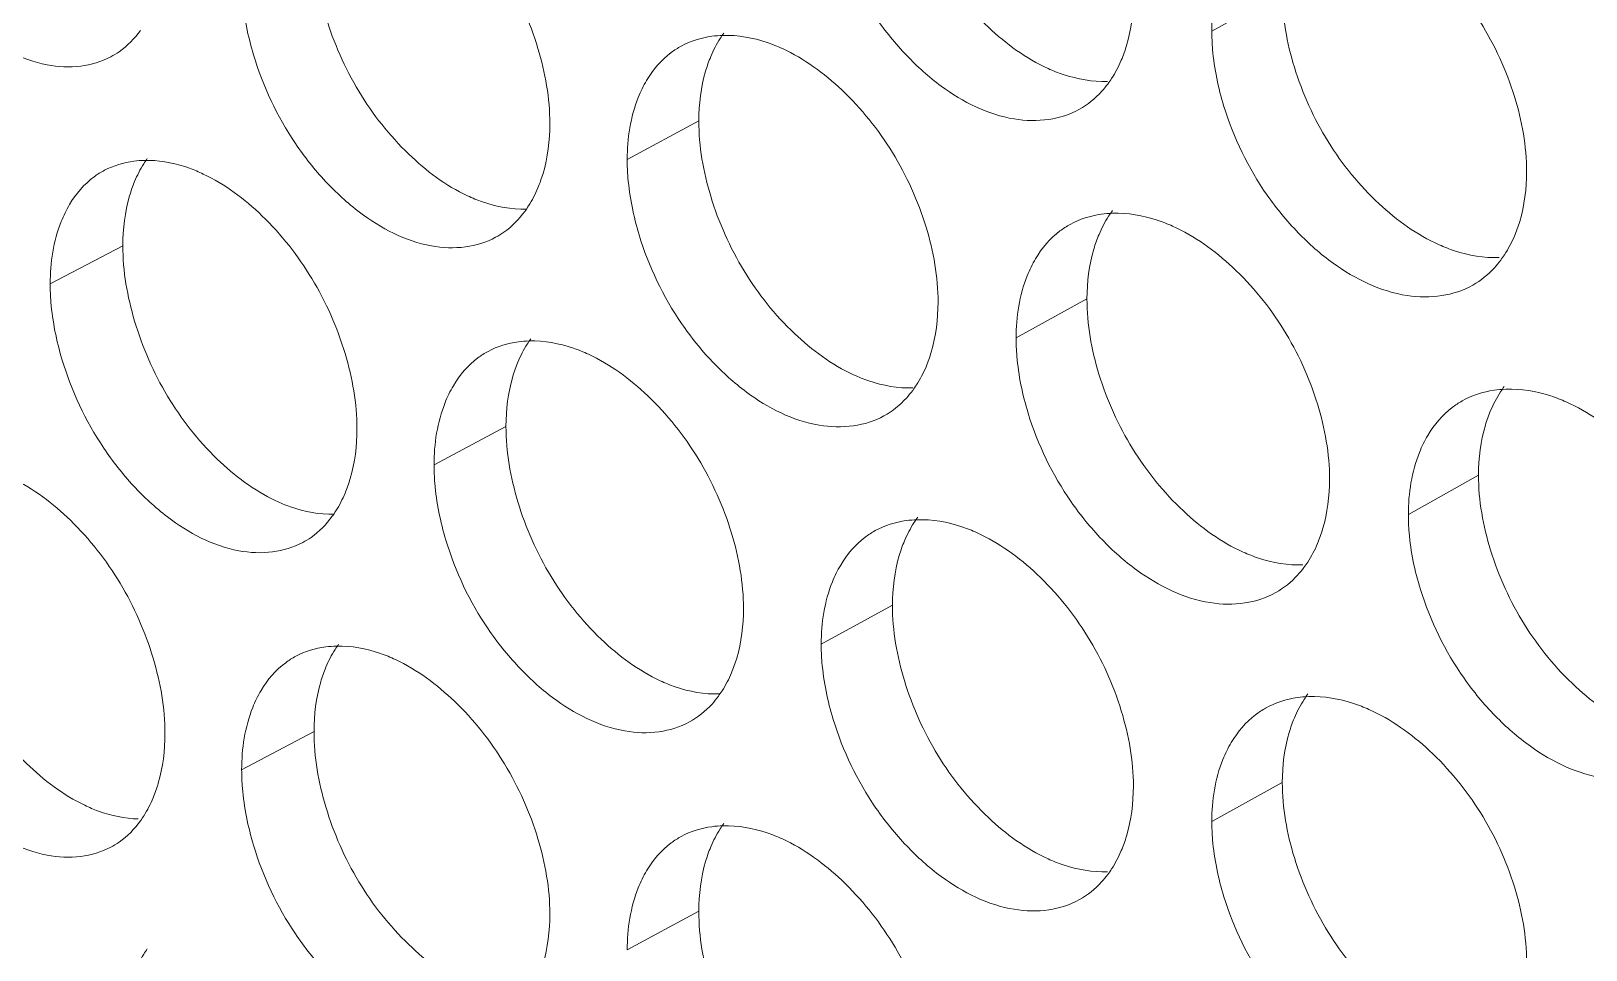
# Model space of a CAD drawing. Header units: millimetres. Extents: x 1177 to 4147, y 93 to 2194.
# Drawn here: x 2592.06 to 2607.55, y 904.58 to 913.73 of the extents above; entities that cross this region are included whole.
import ezdxf

# ---------------------------------------------------------------- set-up
doc = ezdxf.new("R2010")
doc.units = ezdxf.units.MM
doc.header["$LTSCALE"] = 0.1
doc.layers.get('0').update_dxf_attribs({"lineweight": 13})
doc.layers.add('标注', color=251, linetype='Continuous', lineweight=9)

# ---------------------------------------------------------------- blocks, each defined once
blk = doc.blocks.new('02')
at = {"layer": '标注'}
for p, q in [((4489.883, 897.157), (4488.88, 896.6)), ((4489.883, 897.157), (4488.88, 896.6)), ((4481.579, 895.322), (4480.56, 894.772)), ((4473.382, 893.545), (4472.348, 893.002)), ((4487.103, 892.789), (4486.094, 892.234)), ((4478.835, 890.974), (4477.811, 890.426)), ((4492.675, 890.282), (4491.677, 889.722)), ((4484.335, 888.428), (4483.321, 887.875)), ((4476.103, 886.631), (4475.073, 886.086)), ((4489.883, 885.907), (4488.88, 885.35)), ((4481.579, 884.072), (4480.56, 883.522))]:
    blk.add_line(p, q, dxfattribs=at)
blk.add_arc((4473.723, 893.243), 1.518, 88.601, 91.1331, dxfattribs=at)
for points, knots in [([(4484.335, 899.678), (4484.335, 899.316), (4484.469, 898.565), (4484.937, 897.524), (4485.639, 896.648), (4486.236, 896.211), (4486.549, 896.068)], [0, 0, 0, 0, 0.245427, 0.508577, 0.767052, 1, 1, 1, 1]), ([(4484.335, 899.678), (4484.335, 899.316), (4484.469, 898.565), (4484.937, 897.524), (4485.639, 896.648), (4486.236, 896.211), (4486.549, 896.068)], [0, 0, 0, 0, 0.245427, 0.508577, 0.767052, 1, 1, 1, 1]), ([(4469.802, 898.851), (4469.934, 898.406), (4470.232, 897.765), (4470.795, 897.046), (4471.392, 896.485), (4472.082, 896.112), (4472.774, 896.075), (4473.078, 896.165), (4473.209, 896.234)], [0, 0, 0, 0, 0.291742, 0.435347, 0.571412, 0.806086, 0.906551, 1, 1, 1, 1]), ([(4479.459, 895.283), (4479.459, 895.645), (4479.325, 896.395), (4478.86, 897.438), (4478.163, 898.318), (4477.572, 898.76), (4477.262, 898.905)], [0, 0, 0, 0, 0.245651, 0.509137, 0.767701, 1, 1, 1, 1]), ([(4493.36, 894.599), (4493.36, 894.961), (4493.224, 895.711), (4492.747, 896.749), (4492.035, 897.621), (4491.432, 898.055), (4491.116, 898.195)], [0, 0, 0, 0, 0.244772, 0.507452, 0.766137, 1, 1, 1, 1]), ([(4493.36, 894.599), (4493.36, 894.961), (4493.224, 895.711), (4492.747, 896.749), (4492.035, 897.621), (4491.432, 898.055), (4491.116, 898.195)], [0, 0, 0, 0, 0.244772, 0.507452, 0.766137, 1, 1, 1, 1]), ([(4483.492, 898.053), (4483.628, 897.606), (4483.936, 896.964), (4484.517, 896.249), (4485.134, 895.694), (4485.845, 895.334), (4486.552, 895.315), (4486.862, 895.414), (4486.996, 895.488)], [0, 0, 0, 0, 0.289581, 0.432519, 0.568278, 0.803661, 0.905212, 1, 1, 1, 1]), ([(4483.492, 898.053), (4483.628, 897.606), (4483.936, 896.964), (4484.517, 896.249), (4485.134, 895.694), (4485.845, 895.334), (4486.552, 895.315), (4486.862, 895.414), (4486.996, 895.488)], [0, 0, 0, 0, 0.289581, 0.432519, 0.568278, 0.803661, 0.905212, 1, 1, 1, 1]), ([(4476.103, 897.881), (4476.103, 897.519), (4476.235, 896.768), (4476.696, 895.725), (4477.388, 894.844), (4477.978, 894.401), (4478.287, 894.256)], [0, 0, 0, 0, 0.245956, 0.50959, 0.767992, 1, 1, 1, 1]), ([(4489.157, 897.725), (4489.111, 897.648), (4488.94, 897.297), (4488.88, 896.899), (4488.88, 896.6)], [0, 0, 0, 0, 0.230825, 1, 1, 1, 1]), ([(4489.157, 897.725), (4489.111, 897.648), (4488.94, 897.297), (4488.88, 896.899), (4488.88, 896.6)], [0, 0, 0, 0, 0.230825, 1, 1, 1, 1]), ([(4475.073, 897.336), (4475.073, 897.249), (4475.089, 896.886), (4475.163, 896.527), (4475.242, 896.263)], [0, 0, 0, 0, 0.238766, 1, 1, 1, 1]), ([(4487.592, 896.187), (4487.621, 896.254), (4487.725, 896.549), (4487.764, 896.864), (4487.764, 897.103)], [0, 0, 0, 0, 0.234564, 1, 1, 1, 1]), ([(4487.592, 896.187), (4487.621, 896.254), (4487.725, 896.549), (4487.764, 896.864), (4487.764, 897.103)], [0, 0, 0, 0, 0.234564, 1, 1, 1, 1]), ([(4489.883, 897.157), (4489.883, 896.796), (4490.018, 896.046), (4490.491, 895.006), (4491.199, 894.133), (4491.801, 893.699), (4492.115, 893.559)], [0, 0, 0, 0, 0.245078, 0.507907, 0.76643, 1, 1, 1, 1]), ([(4489.883, 897.157), (4489.883, 896.796), (4490.018, 896.046), (4490.491, 895.006), (4491.199, 894.133), (4491.801, 893.699), (4492.115, 893.559)], [0, 0, 0, 0, 0.245078, 0.507907, 0.76643, 1, 1, 1, 1]), ([(4473.209, 896.234), (4473.251, 896.256), (4473.413, 896.354), (4473.549, 896.494), (4473.633, 896.61)], [0, 0, 0, 0, 0.245453, 1, 1, 1, 1]), ([(4481.923, 896.54), (4481.87, 896.538), (4481.665, 896.522), (4481.463, 896.46), (4481.329, 896.387)], [0, 0, 0, 0, 0.258546, 1, 1, 1, 1]), ([(4481.935, 896.572), (4481.917, 896.547), (4481.845, 896.442), (4481.786, 896.327), (4481.749, 896.238)], [0, 0, 0, 0, 0.243142, 1, 1, 1, 1]), ([(4482.768, 896.352), (4482.697, 896.384), (4482.429, 896.492), (4482.135, 896.545), (4481.923, 896.54)], [0, 0, 0, 0, 0.267799, 1, 1, 1, 1]), ([(4488.88, 896.6), (4488.88, 896.513), (4488.896, 896.151), (4488.971, 895.793), (4489.052, 895.529)], [0, 0, 0, 0, 0.23894, 1, 1, 1, 1]), ([(4488.88, 896.6), (4488.88, 896.513), (4488.896, 896.151), (4488.971, 895.793), (4489.052, 895.529)], [0, 0, 0, 0, 0.23894, 1, 1, 1, 1]), ([(4475.242, 896.263), (4475.375, 895.816), (4475.677, 895.175), (4476.248, 894.458), (4476.852, 893.899), (4477.551, 893.532), (4478.249, 893.501), (4478.555, 893.595), (4478.688, 893.666)], [0, 0, 0, 0, 0.290871, 0.434206, 0.570147, 0.805105, 0.906009, 1, 1, 1, 1]), ([(4481.329, 896.387), (4481.279, 896.36), (4481.082, 896.235), (4480.926, 896.051), (4480.836, 895.899)], [0, 0, 0, 0, 0.243902, 1, 1, 1, 1]), ([(4481.749, 896.238), (4481.721, 896.171), (4481.617, 895.876), (4481.579, 895.561), (4481.579, 895.322)], [0, 0, 0, 0, 0.234177, 1, 1, 1, 1]), ([(4484.984, 892.74), (4484.984, 893.101), (4484.849, 893.852), (4484.379, 894.893), (4483.676, 895.77), (4483.08, 896.208), (4482.768, 896.352)], [0, 0, 0, 0, 0.245297, 0.50846, 0.767072, 1, 1, 1, 1]), ([(4487.4, 895.847), (4487.419, 895.873), (4487.493, 895.98), (4487.554, 896.096), (4487.592, 896.187)], [0, 0, 0, 0, 0.243304, 1, 1, 1, 1]), ([(4487.4, 895.847), (4487.419, 895.873), (4487.493, 895.98), (4487.554, 896.096), (4487.592, 896.187)], [0, 0, 0, 0, 0.243304, 1, 1, 1, 1]), ([(4486.549, 896.068), (4486.619, 896.036), (4486.889, 895.929), (4487.183, 895.877), (4487.396, 895.884)], [0, 0, 0, 0, 0.267358, 1, 1, 1, 1]), ([(4486.549, 896.068), (4486.619, 896.036), (4486.889, 895.929), (4487.183, 895.877), (4487.396, 895.884)], [0, 0, 0, 0, 0.267358, 1, 1, 1, 1]), ([(4480.836, 895.899), (4480.791, 895.822), (4480.62, 895.47), (4480.56, 895.072), (4480.56, 894.772)], [0, 0, 0, 0, 0.230096, 1, 1, 1, 1]), ([(4486.996, 895.488), (4487.114, 895.553), (4487.258, 895.67), (4487.372, 895.81), (4487.4, 895.847)], [0, 0, 0, 0, 0.743092, 1, 1, 1, 1]), ([(4486.996, 895.488), (4487.114, 895.553), (4487.258, 895.67), (4487.372, 895.81), (4487.4, 895.847)], [0, 0, 0, 0, 0.743092, 1, 1, 1, 1]), ([(4489.052, 895.529), (4489.189, 895.081), (4489.502, 894.438), (4490.089, 893.726), (4490.714, 893.173), (4491.435, 892.818), (4492.147, 892.806), (4492.459, 892.909), (4492.594, 892.985)], [0, 0, 0, 0, 0.288732, 0.431409, 0.567051, 0.802717, 0.904691, 1, 1, 1, 1]), ([(4489.052, 895.529), (4489.189, 895.081), (4489.502, 894.438), (4490.089, 893.726), (4490.714, 893.173), (4491.435, 892.818), (4492.147, 892.806), (4492.459, 892.909), (4492.594, 892.985)], [0, 0, 0, 0, 0.288732, 0.431409, 0.567051, 0.802717, 0.904691, 1, 1, 1, 1]), ([(4481.579, 895.322), (4481.579, 894.96), (4481.713, 894.21), (4482.178, 893.168), (4482.877, 892.29), (4483.471, 891.851), (4483.783, 891.708)], [0, 0, 0, 0, 0.245602, 0.508914, 0.767364, 1, 1, 1, 1]), ([(4479.289, 894.368), (4479.317, 894.435), (4479.421, 894.729), (4479.459, 895.044), (4479.459, 895.283)], [0, 0, 0, 0, 0.234117, 1, 1, 1, 1]), ([(4473.693, 894.76), (4473.642, 894.759), (4473.444, 894.745), (4473.249, 894.687), (4473.119, 894.619)], [0, 0, 0, 0, 0.258498, 1, 1, 1, 1]), ([(4473.73, 894.787), (4473.712, 894.762), (4473.643, 894.659), (4473.586, 894.547), (4473.55, 894.46)], [0, 0, 0, 0, 0.242934, 1, 1, 1, 1]), ([(4474.527, 894.566), (4474.463, 894.597), (4474.219, 894.699), (4473.954, 894.756), (4473.76, 894.76)], [0, 0, 0, 0, 0.266809, 1, 1, 1, 1]), ([(4480.56, 894.772), (4480.56, 894.685), (4480.576, 894.323), (4480.65, 893.964), (4480.73, 893.7)], [0, 0, 0, 0, 0.238835, 1, 1, 1, 1]), ([(4473.119, 894.619), (4473.069, 894.592), (4472.87, 894.468), (4472.713, 894.283), (4472.623, 894.131)], [0, 0, 0, 0, 0.243471, 1, 1, 1, 1]), ([(4473.55, 894.46), (4473.522, 894.393), (4473.42, 894.098), (4473.382, 893.784), (4473.382, 893.545)], [0, 0, 0, 0, 0.23373, 1, 1, 1, 1]), ([(4476.714, 890.939), (4476.714, 891.301), (4476.581, 892.052), (4476.118, 893.095), (4475.425, 893.977), (4474.836, 894.42), (4474.527, 894.566)], [0, 0, 0, 0, 0.245829, 0.509477, 0.768016, 1, 1, 1, 1]), ([(4493.187, 893.682), (4493.216, 893.75), (4493.321, 894.044), (4493.36, 894.36), (4493.36, 894.599)], [0, 0, 0, 0, 0.234862, 1, 1, 1, 1]), ([(4493.187, 893.682), (4493.216, 893.75), (4493.321, 894.044), (4493.36, 894.36), (4493.36, 894.599)], [0, 0, 0, 0, 0.234862, 1, 1, 1, 1]), ([(4478.287, 894.256), (4478.357, 894.224), (4478.623, 894.115), (4478.913, 894.061), (4479.124, 894.066)], [0, 0, 0, 0, 0.267902, 1, 1, 1, 1]), ([(4479.104, 894.035), (4479.122, 894.06), (4479.193, 894.165), (4479.252, 894.279), (4479.289, 894.368)], [0, 0, 0, 0, 0.243086, 1, 1, 1, 1]), ([(4472.623, 894.131), (4472.578, 894.054), (4472.407, 893.702), (4472.348, 893.303), (4472.348, 893.002)], [0, 0, 0, 0, 0.229361, 1, 1, 1, 1]), ([(4478.688, 893.666), (4478.728, 893.688), (4478.887, 893.785), (4479.021, 893.922), (4479.104, 894.035)], [0, 0, 0, 0, 0.245781, 1, 1, 1, 1]), ([(4487.469, 894.008), (4487.415, 894.007), (4487.205, 893.989), (4486.999, 893.924), (4486.862, 893.849)], [0, 0, 0, 0, 0.258582, 1, 1, 1, 1]), ([(4487.465, 894.045), (4487.447, 894.019), (4487.373, 893.912), (4487.313, 893.796), (4487.275, 893.706)], [0, 0, 0, 0, 0.243288, 1, 1, 1, 1]), ([(4488.322, 893.824), (4488.25, 893.856), (4487.979, 893.963), (4487.683, 894.015), (4487.469, 894.008)], [0, 0, 0, 0, 0.267438, 1, 1, 1, 1]), ([(4486.862, 893.849), (4486.812, 893.821), (4486.617, 893.695), (4486.461, 893.511), (4486.372, 893.36)], [0, 0, 0, 0, 0.244174, 1, 1, 1, 1]), ([(4490.556, 890.223), (4490.556, 890.584), (4490.42, 891.335), (4489.946, 892.374), (4489.237, 893.248), (4488.636, 893.683), (4488.322, 893.824)], [0, 0, 0, 0, 0.244947, 0.507787, 0.766448, 1, 1, 1, 1]), ([(4473.382, 893.545), (4473.382, 893.183), (4473.514, 892.432), (4473.973, 891.388), (4474.662, 890.505), (4475.249, 890.061), (4475.558, 889.915)], [0, 0, 0, 0, 0.246134, 0.50993, 0.768307, 1, 1, 1, 1]), ([(4480.73, 893.7), (4480.865, 893.253), (4481.171, 892.611), (4481.748, 891.896), (4482.361, 891.339), (4483.069, 890.977), (4483.772, 890.954), (4484.081, 891.051), (4484.214, 891.124)], [0, 0, 0, 0, 0.290009, 0.433078, 0.568897, 0.804139, 0.905475, 1, 1, 1, 1]), ([(4487.275, 893.706), (4487.246, 893.638), (4487.142, 893.344), (4487.103, 893.028), (4487.103, 892.789)], [0, 0, 0, 0, 0.234476, 1, 1, 1, 1]), ([(4492.115, 893.559), (4492.187, 893.527), (4492.459, 893.421), (4492.756, 893.37), (4492.97, 893.378)], [0, 0, 0, 0, 0.267006, 1, 1, 1, 1]), ([(4492.115, 893.559), (4492.187, 893.527), (4492.459, 893.421), (4492.756, 893.37), (4492.97, 893.378)], [0, 0, 0, 0, 0.267006, 1, 1, 1, 1]), ([(4492.991, 893.338), (4493.01, 893.364), (4493.086, 893.472), (4493.148, 893.59), (4493.187, 893.682)], [0, 0, 0, 0, 0.243456, 1, 1, 1, 1]), ([(4492.991, 893.338), (4493.01, 893.364), (4493.086, 893.472), (4493.148, 893.59), (4493.187, 893.682)], [0, 0, 0, 0, 0.243456, 1, 1, 1, 1]), ([(4486.372, 893.36), (4486.326, 893.283), (4486.155, 892.931), (4486.094, 892.533), (4486.094, 892.234)], [0, 0, 0, 0, 0.230583, 1, 1, 1, 1]), ([(4492.594, 892.985), (4492.709, 893.05), (4492.85, 893.164), (4492.963, 893.302), (4492.991, 893.338)], [0, 0, 0, 0, 0.743585, 1, 1, 1, 1]), ([(4492.594, 892.985), (4492.709, 893.05), (4492.85, 893.164), (4492.963, 893.302), (4492.991, 893.338)], [0, 0, 0, 0, 0.743585, 1, 1, 1, 1]), ([(4472.348, 893.002), (4472.348, 892.915), (4472.364, 892.553), (4472.437, 892.193), (4472.516, 891.929)], [0, 0, 0, 0, 0.238732, 1, 1, 1, 1]), ([(4484.813, 891.824), (4484.841, 891.891), (4484.945, 892.186), (4484.984, 892.501), (4484.984, 892.74)], [0, 0, 0, 0, 0.234415, 1, 1, 1, 1]), ([(4487.103, 892.789), (4487.103, 892.427), (4487.238, 891.677), (4487.708, 890.637), (4488.413, 889.762), (4489.012, 889.327), (4489.326, 889.185)], [0, 0, 0, 0, 0.245252, 0.508241, 0.76674, 1, 1, 1, 1]), ([(4479.168, 892.19), (4479.115, 892.189), (4478.913, 892.174), (4478.713, 892.113), (4478.581, 892.041)], [0, 0, 0, 0, 0.258529, 1, 1, 1, 1]), ([(4479.188, 892.221), (4479.17, 892.196), (4479.099, 892.091), (4479.041, 891.977), (4479.004, 891.889)], [0, 0, 0, 0, 0.243071, 1, 1, 1, 1]), ([(4480.009, 892), (4479.939, 892.033), (4479.671, 892.141), (4479.379, 892.195), (4479.168, 892.19)], [0, 0, 0, 0, 0.267982, 1, 1, 1, 1]), ([(4486.094, 892.234), (4486.094, 892.148), (4486.111, 891.785), (4486.185, 891.426), (4486.266, 891.163)], [0, 0, 0, 0, 0.238905, 1, 1, 1, 1]), ([(4478.581, 892.041), (4478.53, 892.015), (4478.333, 891.889), (4478.176, 891.705), (4478.087, 891.553)], [0, 0, 0, 0, 0.243762, 1, 1, 1, 1]), ([(4482.215, 888.383), (4482.215, 888.745), (4482.081, 889.495), (4481.613, 890.537), (4480.914, 891.416), (4480.32, 891.856), (4480.009, 892)], [0, 0, 0, 0, 0.245474, 0.508798, 0.767386, 1, 1, 1, 1]), ([(4472.516, 891.929), (4472.649, 891.483), (4472.949, 890.842), (4473.515, 890.124), (4474.116, 889.564), (4474.81, 889.194), (4475.505, 889.16), (4475.81, 889.252), (4475.943, 889.322)], [0, 0, 0, 0, 0.291305, 0.434775, 0.570777, 0.805593, 0.906279, 1, 1, 1, 1]), ([(4479.004, 891.889), (4478.976, 891.822), (4478.873, 891.527), (4478.835, 891.212), (4478.835, 890.974)], [0, 0, 0, 0, 0.234028, 1, 1, 1, 1]), ([(4484.623, 891.487), (4484.641, 891.512), (4484.715, 891.618), (4484.775, 891.734), (4484.813, 891.824)], [0, 0, 0, 0, 0.24323, 1, 1, 1, 1]), ([(4478.087, 891.553), (4478.041, 891.476), (4477.87, 891.124), (4477.811, 890.726), (4477.811, 890.426)], [0, 0, 0, 0, 0.229851, 1, 1, 1, 1]), ([(4483.783, 891.708), (4483.853, 891.676), (4484.122, 891.568), (4484.415, 891.515), (4484.627, 891.521)], [0, 0, 0, 0, 0.267537, 1, 1, 1, 1]), ([(4493.043, 891.543), (4493.024, 891.517), (4492.948, 891.409), (4492.887, 891.291), (4492.848, 891.2)], [0, 0, 0, 0, 0.24344, 1, 1, 1, 1]), ([(4484.214, 891.124), (4484.334, 891.189), (4484.479, 891.307), (4484.595, 891.449), (4484.623, 891.487)], [0, 0, 0, 0, 0.742834, 1, 1, 1, 1]), ([(4492.442, 891.336), (4492.393, 891.308), (4492.199, 891.18), (4492.044, 890.997), (4491.954, 890.846)], [0, 0, 0, 0, 0.244434, 1, 1, 1, 1]), ([(4493.063, 891.503), (4493.007, 891.501), (4492.793, 891.482), (4492.581, 891.414), (4492.442, 891.336)], [0, 0, 0, 0, 0.25862, 1, 1, 1, 1]), ([(4493.923, 891.323), (4493.851, 891.355), (4493.577, 891.461), (4493.279, 891.511), (4493.063, 891.503)], [0, 0, 0, 0, 0.267086, 1, 1, 1, 1]), ([(4496.176, 887.732), (4496.176, 888.093), (4496.039, 888.843), (4495.56, 889.881), (4494.844, 890.752), (4494.239, 891.183), (4493.923, 891.323)], [0, 0, 0, 0, 0.244599, 0.507118, 0.765827, 1, 1, 1, 1]), ([(4486.266, 891.163), (4486.403, 890.715), (4486.713, 890.073), (4487.297, 889.359), (4487.918, 888.805), (4488.634, 888.448), (4489.344, 888.432), (4489.655, 888.533), (4489.789, 888.608)], [0, 0, 0, 0, 0.289156, 0.431962, 0.567662, 0.803187, 0.90495, 1, 1, 1, 1]), ([(4492.848, 891.2), (4492.819, 891.132), (4492.714, 890.837), (4492.675, 890.521), (4492.675, 890.282)], [0, 0, 0, 0, 0.234773, 1, 1, 1, 1]), ([(4476.545, 890.025), (4476.573, 890.092), (4476.676, 890.386), (4476.714, 890.7), (4476.714, 890.939)], [0, 0, 0, 0, 0.233967, 1, 1, 1, 1]), ([(4478.835, 890.974), (4478.835, 890.611), (4478.968, 889.861), (4479.431, 888.818), (4480.127, 887.939), (4480.719, 887.498), (4481.029, 887.354)], [0, 0, 0, 0, 0.245779, 0.509251, 0.767678, 1, 1, 1, 1]), ([(4491.954, 890.846), (4491.908, 890.769), (4491.738, 890.419), (4491.677, 890.021), (4491.677, 889.722)], [0, 0, 0, 0, 0.231067, 1, 1, 1, 1]), ([(4477.811, 890.426), (4477.811, 890.339), (4477.827, 889.976), (4477.9, 889.617), (4477.98, 889.353)], [0, 0, 0, 0, 0.2388, 1, 1, 1, 1]), ([(4473.982, 886.601), (4473.982, 886.964), (4473.849, 887.715), (4473.388, 888.759), (4472.699, 889.642), (4472.112, 890.087), (4471.804, 890.234)], [0, 0, 0, 0, 0.246007, 0.509819, 0.768332, 1, 1, 1, 1]), ([(4490.384, 889.306), (4490.412, 889.374), (4490.517, 889.668), (4490.556, 889.984), (4490.556, 890.223)], [0, 0, 0, 0, 0.234713, 1, 1, 1, 1]), ([(4492.675, 890.282), (4492.675, 889.921), (4492.811, 889.171), (4493.285, 888.132), (4493.997, 887.26), (4494.601, 886.828), (4494.917, 886.689)], [0, 0, 0, 0, 0.244904, 0.507573, 0.76612, 1, 1, 1, 1]), ([(4476.362, 889.694), (4476.38, 889.719), (4476.451, 889.823), (4476.508, 889.936), (4476.545, 890.025)], [0, 0, 0, 0, 0.243017, 1, 1, 1, 1]), ([(4475.558, 889.915), (4475.627, 889.883), (4475.891, 889.773), (4476.181, 889.718), (4476.39, 889.723)], [0, 0, 0, 0, 0.268088, 1, 1, 1, 1]), ([(4475.943, 889.322), (4475.983, 889.344), (4476.144, 889.442), (4476.279, 889.579), (4476.362, 889.694)], [0, 0, 0, 0, 0.245619, 1, 1, 1, 1]), ([(4484.69, 889.646), (4484.637, 889.644), (4484.429, 889.628), (4484.225, 889.564), (4484.09, 889.49)], [0, 0, 0, 0, 0.258563, 1, 1, 1, 1]), ([(4484.695, 889.68), (4484.676, 889.655), (4484.603, 889.549), (4484.544, 889.433), (4484.506, 889.344)], [0, 0, 0, 0, 0.243214, 1, 1, 1, 1]), ([(4485.539, 889.46), (4485.468, 889.492), (4485.198, 889.6), (4484.903, 889.652), (4484.69, 889.646)], [0, 0, 0, 0, 0.267618, 1, 1, 1, 1]), ([(4491.677, 889.722), (4491.677, 889.636), (4491.693, 889.274), (4491.768, 888.915), (4491.85, 888.652)], [0, 0, 0, 0, 0.238976, 1, 1, 1, 1]), ([(4477.98, 889.353), (4478.114, 888.906), (4478.418, 888.265), (4478.992, 887.549), (4479.601, 886.991), (4480.304, 886.626), (4481.005, 886.599), (4481.312, 886.695), (4481.445, 886.767)], [0, 0, 0, 0, 0.290439, 0.433641, 0.56952, 0.80462, 0.905741, 1, 1, 1, 1]), ([(4484.09, 889.49), (4484.04, 889.463), (4483.844, 889.336), (4483.688, 889.152), (4483.598, 889.001)], [0, 0, 0, 0, 0.24404, 1, 1, 1, 1]), ([(4484.506, 889.344), (4484.477, 889.276), (4484.373, 888.982), (4484.335, 888.666), (4484.335, 888.428)], [0, 0, 0, 0, 0.234326, 1, 1, 1, 1]), ([(4487.764, 885.853), (4487.764, 886.215), (4487.629, 886.965), (4487.157, 888.005), (4486.451, 888.88), (4485.852, 889.317), (4485.539, 889.46)], [0, 0, 0, 0, 0.245121, 0.508123, 0.76676, 1, 1, 1, 1]), ([(4470.674, 889.216), (4470.674, 888.853), (4470.806, 888.102), (4471.263, 887.057), (4471.948, 886.173), (4472.533, 885.727), (4472.84, 885.581)], [0, 0, 0, 0, 0.246312, 0.510271, 0.768623, 1, 1, 1, 1]), ([(4489.326, 889.185), (4489.397, 889.153), (4489.668, 889.047), (4489.964, 888.995), (4490.177, 889.003)], [0, 0, 0, 0, 0.267181, 1, 1, 1, 1]), ([(4490.19, 888.964), (4490.209, 888.99), (4490.284, 889.098), (4490.345, 889.215), (4490.384, 889.306)], [0, 0, 0, 0, 0.24338, 1, 1, 1, 1]), ([(4483.598, 889.001), (4483.552, 888.924), (4483.382, 888.573), (4483.321, 888.174), (4483.321, 887.875)], [0, 0, 0, 0, 0.23034, 1, 1, 1, 1]), ([(4489.789, 888.608), (4489.905, 888.673), (4490.048, 888.789), (4490.162, 888.927), (4490.19, 888.964)], [0, 0, 0, 0, 0.743342, 1, 1, 1, 1]), ([(4491.85, 888.652), (4491.988, 888.204), (4492.302, 887.561), (4492.894, 886.849), (4493.522, 886.297), (4494.247, 885.946), (4494.963, 885.937), (4495.276, 886.042), (4495.411, 886.119)], [0, 0, 0, 0, 0.288311, 0.430859, 0.566442, 0.80225, 0.904434, 1, 1, 1, 1]), ([(4482.045, 887.468), (4482.073, 887.535), (4482.177, 887.829), (4482.215, 888.144), (4482.215, 888.383)], [0, 0, 0, 0, 0.234266, 1, 1, 1, 1]), ([(4484.335, 888.428), (4484.335, 888.066), (4484.469, 887.315), (4484.937, 886.274), (4485.639, 885.398), (4486.236, 884.961), (4486.549, 884.818)], [0, 0, 0, 0, 0.245427, 0.508577, 0.767052, 1, 1, 1, 1]), ([(4476.424, 887.847), (4476.373, 887.846), (4476.173, 887.831), (4475.975, 887.772), (4475.844, 887.702)], [0, 0, 0, 0, 0.258513, 1, 1, 1, 1]), ([(4476.453, 887.876), (4476.435, 887.851), (4476.365, 887.747), (4476.308, 887.634), (4476.271, 887.546)], [0, 0, 0, 0, 0.243002, 1, 1, 1, 1]), ([(4477.262, 887.655), (4477.192, 887.688), (4476.926, 887.797), (4476.635, 887.852), (4476.424, 887.847)], [0, 0, 0, 0, 0.268167, 1, 1, 1, 1]), ([(4483.321, 887.875), (4483.321, 887.788), (4483.337, 887.426), (4483.412, 887.067), (4483.492, 886.803)], [0, 0, 0, 0, 0.23887, 1, 1, 1, 1]), ([(4469.802, 887.601), (4469.934, 887.156), (4470.232, 886.515), (4470.795, 885.796), (4471.392, 885.235), (4472.082, 884.862), (4472.774, 884.825), (4473.078, 884.915), (4473.209, 884.984)], [0, 0, 0, 0, 0.291742, 0.435347, 0.571412, 0.806086, 0.906551, 1, 1, 1, 1]), ([(4475.844, 887.702), (4475.794, 887.675), (4475.595, 887.551), (4475.439, 887.366), (4475.349, 887.214)], [0, 0, 0, 0, 0.243618, 1, 1, 1, 1]), ([(4476.271, 887.546), (4476.243, 887.479), (4476.14, 887.185), (4476.103, 886.87), (4476.103, 886.631)], [0, 0, 0, 0, 0.233879, 1, 1, 1, 1]), ([(4479.459, 884.033), (4479.459, 884.395), (4479.325, 885.145), (4478.86, 886.188), (4478.163, 887.068), (4477.572, 887.51), (4477.262, 887.655)], [0, 0, 0, 0, 0.245651, 0.509137, 0.767701, 1, 1, 1, 1]), ([(4481.029, 887.354), (4481.099, 887.321), (4481.366, 887.213), (4481.658, 887.16), (4481.869, 887.165)], [0, 0, 0, 0, 0.267719, 1, 1, 1, 1]), ([(4481.857, 887.133), (4481.876, 887.158), (4481.948, 887.264), (4482.007, 887.378), (4482.045, 887.468)], [0, 0, 0, 0, 0.243157, 1, 1, 1, 1]), ([(4475.349, 887.214), (4475.303, 887.137), (4475.133, 886.785), (4475.073, 886.386), (4475.073, 886.086)], [0, 0, 0, 0, 0.229607, 1, 1, 1, 1]), ([(4481.445, 886.767), (4481.566, 886.832), (4481.713, 886.951), (4481.829, 887.094), (4481.857, 887.133)], [0, 0, 0, 0, 0.74257, 1, 1, 1, 1]), ([(4490.26, 887.128), (4490.205, 887.126), (4489.993, 887.108), (4489.784, 887.041), (4489.646, 886.964)], [0, 0, 0, 0, 0.258601, 1, 1, 1, 1]), ([(4490.248, 887.165), (4490.229, 887.14), (4490.155, 887.032), (4490.094, 886.916), (4490.055, 886.824)], [0, 0, 0, 0, 0.243364, 1, 1, 1, 1]), ([(4491.116, 886.945), (4491.045, 886.977), (4490.772, 887.084), (4490.475, 887.135), (4490.26, 887.128)], [0, 0, 0, 0, 0.267261, 1, 1, 1, 1]), ([(4489.646, 886.964), (4489.597, 886.936), (4489.402, 886.809), (4489.247, 886.626), (4489.157, 886.475)], [0, 0, 0, 0, 0.244306, 1, 1, 1, 1]), ([(4493.36, 883.349), (4493.36, 883.711), (4493.224, 884.461), (4492.747, 885.499), (4492.035, 886.371), (4491.432, 886.805), (4491.116, 886.945)], [0, 0, 0, 0, 0.244772, 0.507452, 0.766137, 1, 1, 1, 1]), ([(4483.492, 886.803), (4483.628, 886.356), (4483.936, 885.714), (4484.517, 884.999), (4485.134, 884.444), (4485.845, 884.084), (4486.552, 884.065), (4486.862, 884.164), (4486.996, 884.238)], [0, 0, 0, 0, 0.289581, 0.432519, 0.568278, 0.803661, 0.905212, 1, 1, 1, 1]), ([(4490.055, 886.824), (4490.027, 886.757), (4489.922, 886.462), (4489.883, 886.146), (4489.883, 885.907)], [0, 0, 0, 0, 0.234624, 1, 1, 1, 1]), ([(4473.813, 885.688), (4473.841, 885.755), (4473.944, 886.049), (4473.982, 886.363), (4473.982, 886.601)], [0, 0, 0, 0, 0.233818, 1, 1, 1, 1]), ([(4476.103, 886.631), (4476.103, 886.269), (4476.235, 885.518), (4476.696, 884.475), (4477.388, 883.594), (4477.978, 883.151), (4478.287, 883.006)], [0, 0, 0, 0, 0.245956, 0.50959, 0.767992, 1, 1, 1, 1]), ([(4489.157, 886.475), (4489.111, 886.398), (4488.94, 886.047), (4488.88, 885.649), (4488.88, 885.35)], [0, 0, 0, 0, 0.230825, 1, 1, 1, 1]), ([(4475.073, 886.086), (4475.073, 885.999), (4475.089, 885.636), (4475.163, 885.277), (4475.242, 885.013)], [0, 0, 0, 0, 0.238766, 1, 1, 1, 1]), ([(4487.592, 884.937), (4487.621, 885.004), (4487.725, 885.299), (4487.764, 885.614), (4487.764, 885.853)], [0, 0, 0, 0, 0.234564, 1, 1, 1, 1]), ([(4489.883, 885.907), (4489.883, 885.546), (4490.018, 884.796), (4490.491, 883.756), (4491.199, 882.883), (4491.801, 882.449), (4492.115, 882.309)], [0, 0, 0, 0, 0.245078, 0.507907, 0.76643, 1, 1, 1, 1]), ([(4472.84, 885.581), (4472.903, 885.55), (4473.146, 885.448), (4473.409, 885.391), (4473.602, 885.386)], [0, 0, 0, 0, 0.266746, 1, 1, 1, 1]), ([(4473.633, 885.36), (4473.65, 885.384), (4473.72, 885.488), (4473.777, 885.6), (4473.813, 885.688)], [0, 0, 0, 0, 0.242949, 1, 1, 1, 1]), ([(4473.209, 884.984), (4473.251, 885.006), (4473.413, 885.104), (4473.549, 885.244), (4473.633, 885.36)], [0, 0, 0, 0, 0.245453, 1, 1, 1, 1]), ([(4488.88, 885.35), (4488.88, 885.263), (4488.896, 884.901), (4488.971, 884.543), (4489.052, 884.279)], [0, 0, 0, 0, 0.23894, 1, 1, 1, 1]), ([(4481.329, 885.137), (4481.279, 885.11), (4481.082, 884.985), (4480.926, 884.801), (4480.836, 884.649)], [0, 0, 0, 0, 0.243902, 1, 1, 1, 1]), ([(4481.923, 885.29), (4481.87, 885.288), (4481.665, 885.272), (4481.463, 885.21), (4481.329, 885.137)], [0, 0, 0, 0, 0.258546, 1, 1, 1, 1]), ([(4481.935, 885.322), (4481.917, 885.297), (4481.845, 885.192), (4481.786, 885.077), (4481.749, 884.988)], [0, 0, 0, 0, 0.243142, 1, 1, 1, 1]), ([(4482.768, 885.102), (4482.697, 885.134), (4482.429, 885.242), (4482.135, 885.295), (4481.923, 885.29)], [0, 0, 0, 0, 0.267799, 1, 1, 1, 1]), ([(4475.242, 885.013), (4475.375, 884.566), (4475.677, 883.925), (4476.248, 883.208), (4476.852, 882.649), (4477.551, 882.282), (4478.249, 882.251), (4478.555, 882.345), (4478.688, 882.416)], [0, 0, 0, 0, 0.290871, 0.434206, 0.570147, 0.805105, 0.906009, 1, 1, 1, 1]), ([(4481.749, 884.988), (4481.721, 884.921), (4481.617, 884.626), (4481.579, 884.311), (4481.579, 884.072)], [0, 0, 0, 0, 0.234177, 1, 1, 1, 1]), ([(4484.984, 881.49), (4484.984, 881.851), (4484.849, 882.602), (4484.379, 883.643), (4483.676, 884.52), (4483.08, 884.958), (4482.768, 885.102)], [0, 0, 0, 0, 0.245297, 0.50846, 0.767072, 1, 1, 1, 1]), ([(4487.4, 884.597), (4487.419, 884.623), (4487.493, 884.73), (4487.554, 884.846), (4487.592, 884.937)], [0, 0, 0, 0, 0.243304, 1, 1, 1, 1]), ([(4486.549, 884.818), (4486.619, 884.786), (4486.889, 884.679), (4487.183, 884.627), (4487.396, 884.634)], [0, 0, 0, 0, 0.267358, 1, 1, 1, 1]), ([(4480.836, 884.649), (4480.791, 884.572), (4480.62, 884.22), (4480.56, 883.822), (4480.56, 883.522)], [0, 0, 0, 0, 0.230096, 1, 1, 1, 1]), ([(4486.996, 884.238), (4487.114, 884.303), (4487.258, 884.42), (4487.372, 884.56), (4487.4, 884.597)], [0, 0, 0, 0, 0.743092, 1, 1, 1, 1]), ([(4489.052, 884.279), (4489.189, 883.831), (4489.502, 883.188), (4490.089, 882.476), (4490.714, 881.923), (4491.435, 881.568), (4492.147, 881.556), (4492.459, 881.659), (4492.594, 881.735)], [0, 0, 0, 0, 0.288732, 0.431409, 0.567051, 0.802717, 0.904691, 1, 1, 1, 1]), ([(4479.289, 883.118), (4479.317, 883.185), (4479.421, 883.479), (4479.459, 883.794), (4479.459, 884.033)], [0, 0, 0, 0, 0.234117, 1, 1, 1, 1]), ([(4481.579, 884.072), (4481.579, 883.71), (4481.713, 882.96), (4482.178, 881.918), (4482.877, 881.04), (4483.471, 880.601), (4483.783, 880.458)], [0, 0, 0, 0, 0.245602, 0.508914, 0.767364, 1, 1, 1, 1]), ([(4473.73, 883.537), (4473.712, 883.512), (4473.643, 883.409), (4473.586, 883.297), (4473.55, 883.21)], [0, 0, 0, 0, 0.242934, 1, 1, 1, 1]), ([(4473.73, 883.537), (4473.712, 883.512), (4473.643, 883.409), (4473.586, 883.297), (4473.55, 883.21)], [0, 0, 0, 0, 0.242934, 1, 1, 1, 1])]:
    blk.add_open_spline(points, degree=3, knots=knots, dxfattribs=at)

msp = doc.modelspace()

# ---------------------------------------------------------------- block references
at = {"xscale": 0.7, "yscale": 0.7, "zscale": 0.7}
msp.add_blockref('02', (-538.391, 286.112), dxfattribs=at)

doc.saveas('drawing.dxf')
